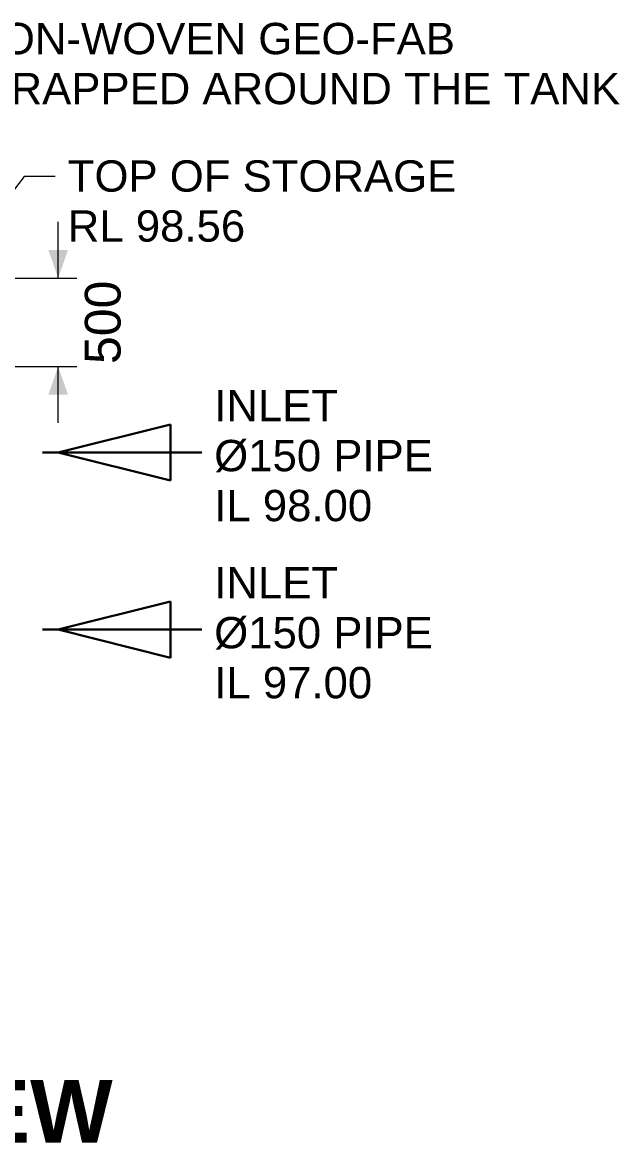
# Model space of a CAD drawing. Header units: millimetres. Extents: x 71 to 41929, y 71 to 131329.
# Drawn here: x 25363 to 28738, y 14590 to 20920 of the extents above; entities that cross this region are included whole.
import ezdxf
from ezdxf.enums import TextEntityAlignment as Align

# ---------------------------------------------------------------- set-up
doc = ezdxf.new("R2010")
doc.units = ezdxf.units.MM
for name, color, linetype in [('ANNOTATIONS', 7, 'Continuous'), ('DIMENSIONS', 7, 'Continuous'), ('FLOW_INLET', 1, 'Continuous'), ('LEADERS', 7, 'Continuous')]:
    doc.layers.add(name, color=color, linetype=linetype)
doc.styles.add('ARIAL', font='arial.ttf')
doc.styles.add('ARIAL_BOLD', font='arialbd.ttf')

msp = doc.modelspace()

# ---------------------------------------------------------------- linework, layer by layer
at = {"layer": 'DIMENSIONS', "lineweight": 18}
for p, q in [((25564.9, 19476.9), (25564.9, 19794.4)), ((24965.1, 19476.9), (25670.7, 19476.9)), ((24965.1, 18976.9), (25670.7, 18976.9)), ((25564.9, 18659.4), (25564.9, 18976.9))]:
    msp.add_line(p, q, dxfattribs=at)
at = {"layer": 'DIMENSIONS'}
for points in [[(25564.9, 19476.9), (25620.4, 19635.7), (25509.3, 19635.7)], [(25564.9, 18976.9), (25509.3, 18818.2), (25620.4, 18818.2)]]:
    msp.add_solid(points, dxfattribs=at)
at = {"layer": 'FLOW_INLET', "color": 1, "lineweight": 30}
for p, q in [((26199.9, 18650.7), (25564.9, 18491.9)), ((26199.9, 18333.2), (26199.9, 18650.7)), ((26376.3, 18491.9), (25476.7, 18491.9)), ((26199.9, 18333.2), (25564.9, 18491.9)), ((26199.9, 17650.7), (25564.9, 17491.9)), ((26199.9, 17333.2), (26199.9, 17650.7)), ((26376.3, 17491.9), (25476.7, 17491.9)), ((26199.9, 17333.2), (25564.9, 17491.9))]:
    msp.add_line(p, q, dxfattribs=at)
at = {"layer": 'LEADERS', "lineweight": 18}
for p, q in [((25372.4, 20049.4), (24577.1, 19012.2)), ((25548.8, 20049.4), (25372.4, 20049.4))]:
    msp.add_line(p, q, dxfattribs=at)

# ---------------------------------------------------------------- texts
at = {"layer": 'ANNOTATIONS', "style": 'ARIAL'}
for s, height, p in [('NON-WOVEN GEO-FAB', 176.812, (25062.9, 20740.8)), ('WRAPPED AROUND THE TANK', 176.812, (25062.9, 20458.6)), ('TOP OF STORAGE', 176.812, (25619.3, 19964.7)), ('RL 98.56', 176.81, (25619.3, 19682.5)), ('INLET', 176.81, (26446.8, 18668.3)), ('Ø150 PIPE', 176.81, (26446.8, 18386.1)), ('IL 98.00', 176.81, (26446.8, 18103.9)), ('INLET', 176.81, (26446.8, 17668.3)), ('Ø150 PIPE', 176.81, (26446.8, 17386.1)), ('IL 97.00', 176.81, (26446.8, 17103.9))]:
    msp.add_text(s, height=height, dxfattribs=at).set_placement(p)
at = {"layer": 'ANNOTATIONS', "style": 'ARIAL_BOLD'}
msp.add_text('RIGHT ELEVATION VIEW', height=353.624, dxfattribs=at).set_placement((22922.6, 14594.7), align=Align.CENTER)
at = {"layer": 'DIMENSIONS', "style": 'ARIAL'}
msp.add_text('500', height=202.07, rotation=90, dxfattribs=at).set_placement((25917.6, 19226.9), align=Align.CENTER)

doc.saveas('drawing.dxf')
